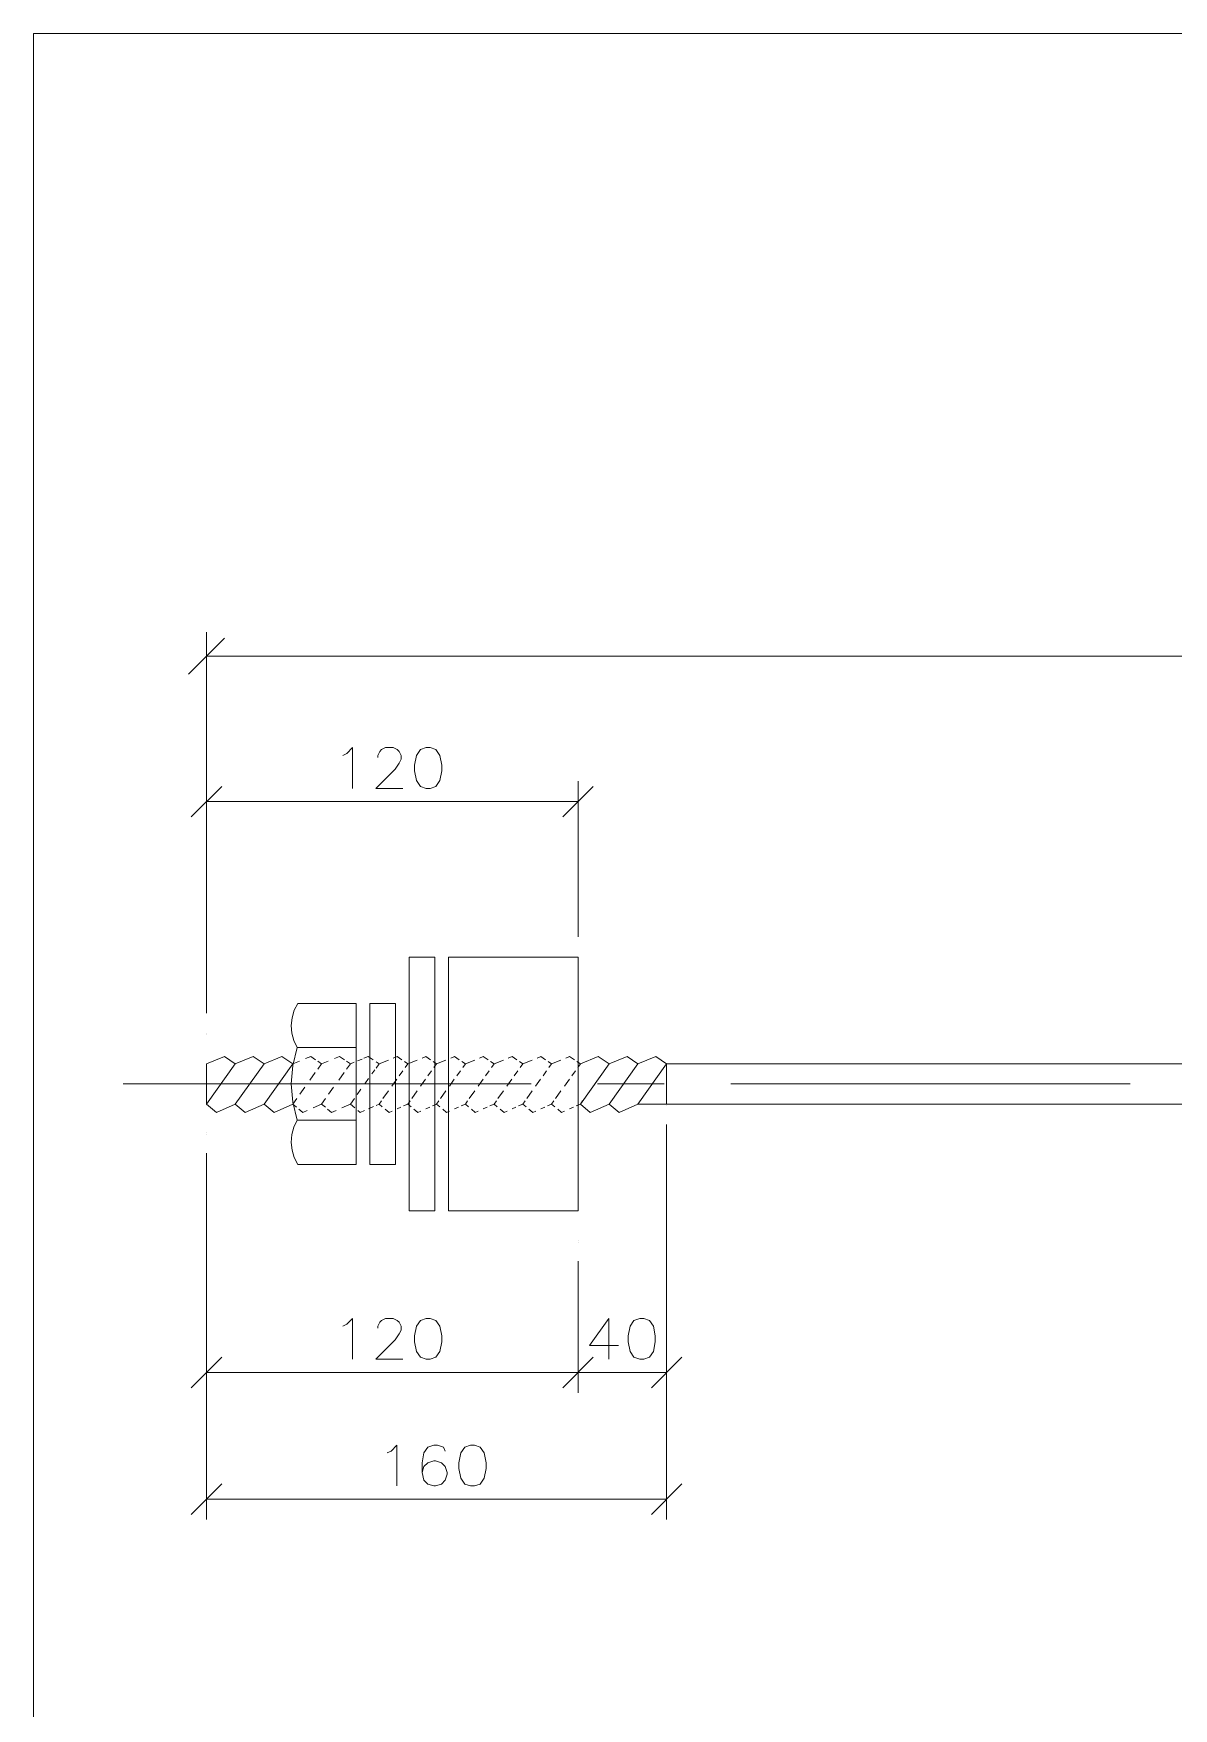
# Model space of a CAD drawing. Header units: millimetres. Extents: x 2 to 579, y 1 to 405.
# Drawn here: x 154.3 to 197.1, y 153.1 to 216 of the extents above; entities that cross this region are included whole.
import ezdxf

# ---------------------------------------------------------------- set-up
doc = ezdxf.new("R2010")
doc.units = ezdxf.units.MM
doc.linetypes.add('XKITLINE00', pattern=[0])
doc.layers.add('GraphicObject', color=6, linetype='Continuous', lineweight=0)
doc.layers.add('LinkedObject', color=7, linetype='Continuous', lineweight=0)

# ---------------------------------------------------------------- blocks, each defined once
blk = doc.blocks.new('*A3')
at = {"layer": 'GraphicObject', "color": 3, "linetype": 'XKITLINE00', "lineweight": 0}
for p, q in [((288.822, 216.048), (154.262, 216.048)), ((154.262, 216.048), (154.262, 77.096))]:
    blk.add_line(p, q, dxfattribs=at)
blk = doc.blocks.new('*A4')
at = {"layer": 'LinkedObject', "color": 1, "linetype": 'XKITLINE00', "lineweight": 0}
for p, q in [((161.438, 193.335), (160.088, 191.985)), ((160.763, 179.323), (160.763, 193.56)), ((283.238, 192.66), (160.763, 192.66)), ((161.336, 187.764), (160.189, 186.617)), ((160.763, 179.239), (160.763, 187.955)), ((174.143, 186.617), (175.29, 187.764)), ((174.716, 182.115), (174.716, 187.955)), ((174.716, 187.19), (160.763, 187.19)), ((178.043, 175.063), (178.043, 160.218)), ((178.043, 175.02), (178.043, 164.981)), ((160.763, 173.983), (160.763, 164.981)), ((160.763, 173.932), (160.763, 160.218)), ((174.716, 169.924), (174.716, 164.981)), ((174.716, 169.872), (174.716, 164.981)), ((161.336, 166.32), (160.189, 165.173)), ((174.143, 165.173), (175.29, 166.32)), ((175.29, 166.32), (174.143, 165.173)), ((177.469, 165.173), (178.616, 166.32)), ((174.716, 165.746), (160.763, 165.746)), ((178.043, 165.746), (174.716, 165.746)), ((161.336, 161.557), (160.189, 160.409)), ((177.469, 160.409), (178.616, 161.557)), ((160.763, 160.983), (178.043, 160.983))]:
    blk.add_line(p, q, dxfattribs=at)
at = {"layer": 'LinkedObject', "color": 7, "linetype": 'XKITLINE00', "lineweight": 0}
for p, q in [((160.763, 192.66), (160.763, 192.66)), ((165.882, 188.926), (166.027, 188.999)), ((166.027, 188.999), (166.246, 189.218)), ((166.246, 189.218), (166.246, 187.688)), ((167.193, 188.926), (167.266, 189.072)), ((167.193, 188.853), (167.193, 188.926)), ((167.266, 189.072), (167.339, 189.145)), ((167.339, 189.145), (167.485, 189.218)), ((167.485, 189.218), (167.776, 189.218)), ((167.776, 189.218), (167.922, 189.145)), ((167.922, 189.145), (167.995, 189.072)), ((167.995, 189.072), (168.067, 188.926)), ((168.067, 188.926), (168.067, 188.78)), ((168.65, 188.926), (168.577, 188.562)), ((168.796, 189.145), (168.65, 188.926)), ((169.015, 189.218), (168.796, 189.145)), ((169.16, 189.218), (169.015, 189.218)), ((169.379, 189.145), (169.16, 189.218)), ((169.525, 188.926), (169.379, 189.145)), ((169.597, 188.562), (169.525, 188.926)), ((167.849, 188.416), (167.12, 187.688)), ((167.995, 188.635), (167.849, 188.416)), ((168.067, 188.78), (167.995, 188.635)), ((168.577, 188.562), (168.577, 188.343)), ((168.577, 188.343), (168.65, 187.979)), ((169.525, 187.979), (169.597, 188.343)), ((169.597, 188.343), (169.597, 188.562)), ((167.12, 187.688), (168.14, 187.688)), ((168.65, 187.979), (168.796, 187.76)), ((168.796, 187.76), (169.015, 187.688)), ((169.015, 187.688), (169.16, 187.688)), ((169.16, 187.688), (169.379, 187.76)), ((169.379, 187.76), (169.525, 187.979)), ((160.763, 187.19), (160.763, 187.19)), ((174.716, 181.35), (174.716, 181.35)), ((160.763, 178.474), (160.763, 178.474)), ((160.763, 178.423), (160.763, 178.423)), ((160.763, 177.343), (161.436, 177.612)), ((161.436, 177.612), (161.843, 177.343)), ((161.843, 177.343), (162.516, 177.612)), ((162.516, 177.612), (162.923, 177.343)), ((162.923, 177.343), (163.596, 177.612)), ((163.596, 177.612), (164.003, 177.343)), ((164.483, 177.535), (164.676, 177.612)), ((164.676, 177.612), (164.86, 177.49)), ((165.563, 177.535), (165.756, 177.612)), ((165.756, 177.612), (165.94, 177.49)), ((166.432, 177.45), (166.604, 177.519)), ((166.674, 177.547), (166.836, 177.612)), ((166.836, 177.612), (167.02, 177.49)), ((167.243, 177.343), (167.593, 177.483)), ((167.775, 177.555), (167.916, 177.612)), ((167.916, 177.612), (168.097, 177.492)), ((168.323, 177.343), (168.673, 177.483)), ((168.855, 177.555), (168.996, 177.612)), ((168.996, 177.612), (169.177, 177.492)), ((169.403, 177.343), (169.753, 177.483)), ((169.935, 177.555), (170.076, 177.612)), ((170.076, 177.612), (170.257, 177.492)), ((170.483, 177.343), (170.833, 177.483)), ((171.015, 177.555), (171.156, 177.612)), ((171.156, 177.612), (171.337, 177.492)), ((171.563, 177.343), (171.913, 177.483)), ((172.095, 177.555), (172.236, 177.612)), ((172.236, 177.612), (172.417, 177.492)), ((172.643, 177.343), (172.993, 177.483)), ((173.175, 177.555), (173.316, 177.612)), ((173.316, 177.612), (173.497, 177.492)), ((173.723, 177.343), (174.073, 177.483)), ((174.255, 177.555), (174.396, 177.612)), ((174.396, 177.612), (174.577, 177.492)), ((174.803, 177.343), (175.476, 177.612)), ((175.476, 177.612), (175.883, 177.343)), ((175.883, 177.343), (176.556, 177.612)), ((176.556, 177.612), (176.963, 177.343)), ((176.963, 177.343), (177.636, 177.612)), ((177.636, 177.612), (178.043, 177.343)), ((160.763, 175.828), (161.843, 177.343)), ((160.763, 177.343), (160.763, 175.828)), ((161.843, 175.828), (162.923, 177.343)), ((162.923, 175.828), (164.003, 177.343)), ((164.003, 177.343), (164.252, 177.442)), ((164.646, 176.73), (164.846, 177.011)), ((164.936, 177.137), (165.083, 177.343)), ((164.945, 177.434), (165.083, 177.343)), ((165.083, 177.343), (165.332, 177.442)), ((165.726, 176.73), (165.926, 177.011)), ((166.016, 177.137), (166.163, 177.343)), ((166.025, 177.434), (166.163, 177.343)), ((166.163, 177.343), (166.309, 177.401)), ((166.973, 176.965), (167.079, 177.113)), ((167.128, 177.418), (167.243, 177.343)), ((167.128, 177.182), (167.243, 177.343)), ((168, 176.89), (168.136, 177.08)), ((168.193, 177.429), (168.323, 177.343)), ((168.223, 177.202), (168.323, 177.343)), ((169.08, 176.89), (169.216, 177.08)), ((169.273, 177.429), (169.403, 177.343)), ((169.303, 177.202), (169.403, 177.343)), ((170.16, 176.89), (170.296, 177.08)), ((170.353, 177.429), (170.483, 177.343)), ((170.383, 177.202), (170.483, 177.343)), ((171.24, 176.89), (171.376, 177.08)), ((171.433, 177.429), (171.563, 177.343)), ((171.463, 177.202), (171.563, 177.343)), ((172.32, 176.89), (172.456, 177.08)), ((172.513, 177.429), (172.643, 177.343)), ((172.543, 177.202), (172.643, 177.343)), ((173.4, 176.89), (173.536, 177.08)), ((173.593, 177.429), (173.723, 177.343)), ((173.623, 177.202), (173.723, 177.343)), ((174.48, 176.89), (174.616, 177.08)), ((174.673, 177.429), (174.803, 177.343)), ((174.703, 177.202), (174.803, 177.343)), ((174.803, 175.828), (175.883, 177.343)), ((175.883, 175.828), (176.963, 177.343)), ((176.963, 175.828), (178.043, 177.343)), ((178.043, 177.343), (265.958, 177.343)), ((178.043, 177.343), (178.043, 175.828)), ((164.266, 176.197), (164.452, 176.459)), ((165.346, 176.197), (165.532, 176.459)), ((166.421, 176.19), (166.56, 176.386)), ((166.703, 176.586), (166.85, 176.792)), ((167.389, 176.033), (167.593, 176.32)), ((167.723, 176.502), (167.909, 176.763)), ((168.469, 176.033), (168.673, 176.32)), ((168.803, 176.502), (168.989, 176.763)), ((169.549, 176.033), (169.753, 176.32)), ((169.883, 176.502), (170.069, 176.763)), ((170.629, 176.033), (170.833, 176.32)), ((170.963, 176.502), (171.149, 176.763)), ((171.709, 176.033), (171.913, 176.32)), ((172.043, 176.502), (172.229, 176.763)), ((172.789, 176.033), (172.993, 176.32)), ((173.123, 176.502), (173.309, 176.763)), ((173.869, 176.033), (174.073, 176.32)), ((174.203, 176.502), (174.389, 176.763)), ((161.137, 175.513), (160.763, 175.828)), ((161.843, 175.828), (161.137, 175.513)), ((162.217, 175.513), (161.843, 175.828)), ((162.923, 175.828), (162.217, 175.513)), ((163.297, 175.513), (162.923, 175.828)), ((164.003, 175.828), (163.297, 175.513)), ((164.003, 175.828), (164.148, 176.032)), ((164.145, 175.708), (164.003, 175.828)), ((164.377, 175.513), (164.231, 175.636)), ((164.545, 175.588), (164.377, 175.513)), ((165.083, 175.828), (164.762, 175.685)), ((165.083, 175.828), (165.228, 176.032)), ((165.225, 175.708), (165.083, 175.828)), ((165.457, 175.513), (165.311, 175.636)), ((165.625, 175.588), (165.457, 175.513)), ((166.163, 175.828), (165.842, 175.685)), ((166.163, 175.828), (166.314, 176.041)), ((166.326, 175.691), (166.163, 175.828)), ((166.537, 175.513), (166.449, 175.588)), ((166.696, 175.584), (166.537, 175.513)), ((167.036, 175.736), (166.848, 175.652)), ((167.243, 175.828), (167.128, 175.777)), ((167.243, 175.828), (167.328, 175.948)), ((167.362, 175.728), (167.243, 175.828)), ((167.617, 175.513), (167.472, 175.635)), ((168.064, 175.713), (167.917, 175.647)), ((168.323, 175.828), (168.163, 175.757)), ((168.323, 175.828), (168.408, 175.948)), ((168.442, 175.728), (168.323, 175.828)), ((168.697, 175.513), (168.552, 175.635)), ((169.144, 175.713), (168.997, 175.647)), ((169.403, 175.828), (169.243, 175.757)), ((169.403, 175.828), (169.488, 175.948)), ((169.522, 175.728), (169.403, 175.828)), ((169.777, 175.513), (169.632, 175.635)), ((170.224, 175.713), (170.077, 175.647)), ((170.483, 175.828), (170.323, 175.757)), ((170.483, 175.828), (170.568, 175.948)), ((170.602, 175.728), (170.483, 175.828)), ((170.857, 175.513), (170.712, 175.635)), ((171.304, 175.713), (171.157, 175.647)), ((171.563, 175.828), (171.403, 175.757)), ((171.563, 175.828), (171.648, 175.948)), ((171.682, 175.728), (171.563, 175.828)), ((171.937, 175.513), (171.792, 175.635)), ((172.384, 175.713), (172.237, 175.647)), ((172.643, 175.828), (172.483, 175.757)), ((172.643, 175.828), (172.728, 175.948)), ((172.762, 175.728), (172.643, 175.828)), ((173.017, 175.513), (172.872, 175.635)), ((173.464, 175.713), (173.317, 175.647)), ((173.723, 175.828), (173.563, 175.757)), ((173.723, 175.828), (173.808, 175.948)), ((173.842, 175.728), (173.723, 175.828)), ((174.097, 175.513), (173.952, 175.635)), ((174.544, 175.713), (174.397, 175.647)), ((174.803, 175.828), (174.643, 175.757)), ((174.803, 175.828), (174.888, 175.948)), ((175.177, 175.513), (174.803, 175.828)), ((175.883, 175.828), (175.177, 175.513)), ((176.257, 175.513), (175.883, 175.828)), ((176.963, 175.828), (176.257, 175.513)), ((265.958, 175.828), (176.963, 175.828)), ((178.043, 175.828), (178.043, 175.828)), ((178.043, 175.785), (178.043, 175.785)), ((167.728, 175.563), (167.617, 175.513)), ((168.808, 175.563), (168.697, 175.513)), ((169.888, 175.563), (169.777, 175.513)), ((170.968, 175.563), (170.857, 175.513)), ((172.048, 175.563), (171.937, 175.513)), ((173.128, 175.563), (173.017, 175.513)), ((174.208, 175.563), (174.097, 175.513)), ((160.763, 174.748), (160.763, 174.748)), ((160.763, 174.697), (160.763, 174.697)), ((174.716, 170.689), (174.716, 170.689)), ((174.716, 170.637), (174.716, 170.637)), ((165.882, 167.482), (166.027, 167.555)), ((166.027, 167.555), (166.246, 167.774)), ((166.246, 167.774), (166.246, 166.244)), ((167.193, 167.482), (167.266, 167.628)), ((167.193, 167.409), (167.193, 167.482)), ((167.266, 167.628), (167.339, 167.701)), ((167.339, 167.701), (167.485, 167.774)), ((167.485, 167.774), (167.776, 167.774)), ((167.776, 167.774), (167.922, 167.701)), ((167.922, 167.701), (167.995, 167.628)), ((167.995, 167.628), (168.067, 167.482)), ((168.067, 167.482), (168.067, 167.336)), ((168.65, 167.482), (168.577, 167.118)), ((168.796, 167.701), (168.65, 167.482)), ((169.015, 167.774), (168.796, 167.701)), ((169.16, 167.774), (169.015, 167.774)), ((169.379, 167.701), (169.16, 167.774)), ((169.525, 167.482), (169.379, 167.701)), ((169.597, 167.118), (169.525, 167.482)), ((175.87, 167.774), (175.141, 166.754)), ((175.87, 166.244), (175.87, 167.774)), ((176.671, 167.482), (176.598, 167.118)), ((176.817, 167.701), (176.671, 167.482)), ((177.035, 167.774), (176.817, 167.701)), ((177.181, 167.774), (177.035, 167.774)), ((177.4, 167.701), (177.181, 167.774)), ((177.545, 167.482), (177.4, 167.701)), ((177.618, 167.118), (177.545, 167.482)), ((167.849, 166.972), (167.12, 166.244)), ((167.995, 167.191), (167.849, 166.972)), ((168.067, 167.336), (167.995, 167.191)), ((168.577, 167.118), (168.577, 166.899)), ((168.577, 166.899), (168.65, 166.535)), ((169.525, 166.535), (169.597, 166.899)), ((169.597, 166.899), (169.597, 167.118)), ((176.598, 167.118), (176.598, 166.899)), ((176.598, 166.899), (176.671, 166.535)), ((177.545, 166.535), (177.618, 166.899)), ((177.618, 166.899), (177.618, 167.118)), ((167.12, 166.244), (168.14, 166.244)), ((168.65, 166.535), (168.796, 166.316)), ((168.796, 166.316), (169.015, 166.244)), ((169.015, 166.244), (169.16, 166.244)), ((169.16, 166.244), (169.379, 166.316)), ((169.379, 166.316), (169.525, 166.535)), ((175.141, 166.754), (176.234, 166.754)), ((176.671, 166.535), (176.817, 166.316)), ((176.817, 166.316), (177.035, 166.244)), ((177.035, 166.244), (177.181, 166.244)), ((177.181, 166.244), (177.4, 166.316)), ((177.4, 166.316), (177.545, 166.535)), ((160.763, 165.746), (160.763, 165.746)), ((174.716, 165.746), (174.716, 165.746)), ((167.691, 162.792), (167.909, 163.01)), ((167.909, 163.01), (167.909, 161.48)), ((169.293, 163.01), (169.075, 162.938)), ((169.439, 163.01), (169.293, 163.01)), ((169.658, 162.938), (169.439, 163.01)), ((170.678, 163.01), (170.459, 162.938)), ((170.823, 163.01), (170.678, 163.01)), ((171.042, 162.938), (170.823, 163.01)), ((167.545, 162.719), (167.691, 162.792)), ((168.929, 162.719), (168.856, 162.355)), ((168.856, 162.355), (168.856, 161.99)), ((169.075, 162.938), (168.929, 162.719)), ((169.075, 162.355), (168.929, 162.209)), ((169.293, 162.428), (169.075, 162.355)), ((169.366, 162.428), (169.293, 162.428)), ((169.585, 162.355), (169.366, 162.428)), ((169.731, 162.209), (169.585, 162.355)), ((169.731, 162.792), (169.658, 162.938)), ((170.313, 162.719), (170.241, 162.355)), ((170.241, 162.355), (170.241, 162.136)), ((170.459, 162.938), (170.313, 162.719)), ((171.188, 162.719), (171.042, 162.938)), ((171.261, 162.355), (171.188, 162.719)), ((171.261, 162.136), (171.261, 162.355)), ((168.929, 162.209), (168.856, 161.99)), ((168.856, 161.99), (168.929, 161.699)), ((169.803, 161.99), (169.731, 162.209)), ((169.731, 161.699), (169.803, 161.918)), ((169.803, 161.918), (169.803, 161.99)), ((170.241, 162.136), (170.313, 161.772)), ((170.313, 161.772), (170.459, 161.553)), ((171.042, 161.553), (171.188, 161.772)), ((171.188, 161.772), (171.261, 162.136)), ((168.929, 161.699), (169.075, 161.553)), ((169.075, 161.553), (169.293, 161.48)), ((169.293, 161.48), (169.366, 161.48)), ((169.366, 161.48), (169.585, 161.553)), ((169.585, 161.553), (169.731, 161.699)), ((170.459, 161.553), (170.678, 161.48)), ((170.678, 161.48), (170.823, 161.48)), ((170.823, 161.48), (171.042, 161.553)), ((178.043, 160.983), (178.043, 160.983))]:
    blk.add_line(p, q, dxfattribs=at)
at = {"layer": 'LinkedObject', "color": 6, "linetype": 'XKITLINE00', "lineweight": 0}
for p, q in [((168.373, 181.35), (169.332, 181.35)), ((168.373, 171.821), (168.373, 181.35)), ((169.332, 171.821), (169.332, 181.35)), ((169.85, 181.35), (174.716, 181.35)), ((169.85, 171.821), (169.85, 181.35)), ((174.716, 171.821), (174.716, 181.35)), ((164.055, 179.35), (163.974, 179.071)), ((164.185, 179.61), (164.055, 179.35)), ((166.377, 179.61), (164.185, 179.61)), ((166.377, 179.61), (166.377, 176.586)), ((166.896, 173.561), (166.896, 179.61)), ((166.896, 179.61), (167.855, 179.61)), ((167.855, 173.561), (167.855, 179.61)), ((163.974, 179.071), (163.944, 178.781)), ((163.944, 178.781), (163.968, 178.491)), ((163.968, 178.491), (164.043, 178.21)), ((164.043, 178.21), (164.168, 177.948)), ((164.168, 177.948), (164.001, 177.276)), ((164.168, 177.948), (166.377, 177.948)), ((164.001, 177.276), (163.945, 176.586)), ((157.626, 176.586), (172.952, 176.586)), ((163.945, 176.586), (164.001, 175.895)), ((166.377, 173.561), (166.377, 176.586)), ((175.452, 176.586), (177.952, 176.586)), ((180.452, 176.586), (195.452, 176.586)), ((164.001, 175.895), (164.168, 175.223)), ((164.043, 174.961), (163.968, 174.68)), ((164.168, 175.223), (164.043, 174.961)), ((164.168, 175.223), (166.377, 175.223)), ((163.968, 174.68), (163.944, 174.39)), ((163.944, 174.39), (163.974, 174.1)), ((163.974, 174.1), (164.055, 173.821)), ((164.055, 173.821), (164.185, 173.561)), ((166.377, 173.561), (164.185, 173.561)), ((166.896, 173.561), (167.855, 173.561)), ((168.373, 171.821), (169.332, 171.821)), ((169.85, 171.821), (174.716, 171.821))]:
    blk.add_line(p, q, dxfattribs=at)

msp = doc.modelspace()

# ---------------------------------------------------------------- block references
at = {"lineweight": 0}
for name in ['*A3', '*A4']:
    msp.add_blockref(name, (0, 0), dxfattribs=at)

doc.saveas('drawing.dxf')
